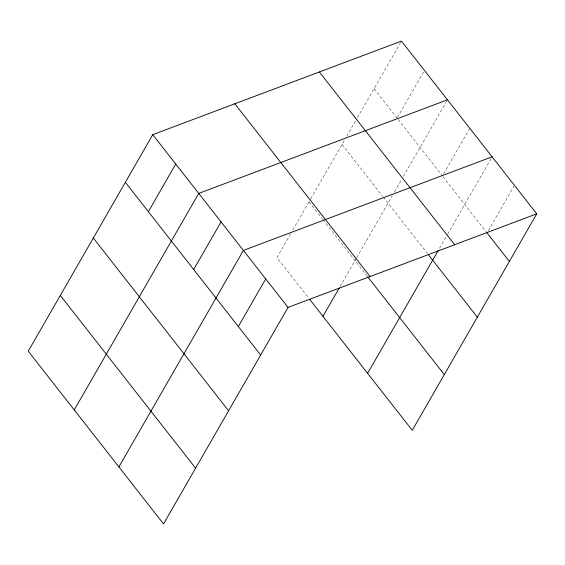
<?xml version="1.0" encoding="UTF-8"?>
<svg xmlns="http://www.w3.org/2000/svg" width="565" height="565" viewBox="0 0 565 565"><rect width="100%" height="100%" fill="white"/><g stroke="black" fill="none" stroke-linecap="round" stroke-linejoin="round"><path stroke-width="0.42" stroke-dasharray="2.83 2.12" d="M290.643 233.804L276.97 257.584L308.525 297.875M292.776 230.089L310.284 199.65M310.708 198.908L344.594 139.979M346.733 136.264L355.703 120.656M357.412 117.682L401.03 41.845M397.513 117.315L423.595 71.96M340.059 286.596L356.282 258.375M356.706 257.64L392.301 195.737M394.441 192.022L401.701 179.388M403.41 176.414L447.459 99.814M443.702 173.667L469.783 128.319M439.514 248.282L447.205 234.906M447.628 234.164L492.108 156.823M488.351 230.675L513.995 186.076M374.079 88.705L397.075 118.071M398.148 119.434L442.402 175.934M442.932 176.619L487.044 232.942M342.03 144.435L382.682 196.338M383.218 197.023L427.359 253.381M309.013 201.853L322.389 218.93M322.919 219.608L367.236 276.193"/><path stroke-width="0.85" d="M152.741 134.675L28.25 351.176L163.539 523.917L288.03 307.416L536.75 213.824L401.461 41.083L152.741 134.675L288.03 307.416M148.362 211.663L175.743 164.041M74.248 409.908L198.739 193.407L447.459 99.814M193.682 269.526L221.063 221.911M118.89 466.909L243.388 250.415L492.108 156.823M238.324 326.535L265.705 278.912M322.968 316.315L339.205 288.079M367.61 373.317L438.228 250.507M536.75 213.824L412.259 430.325L309.599 299.245M487.044 232.942L509.369 261.44M319.387 71.974L454.67 244.709M428.425 254.737L477.319 317.17M234.821 103.791L370.11 276.532M367.773 276.871L444.302 374.595M125.359 182.297L260.649 355.032M93.317 238.027L228.599 410.762M60.3 295.446L195.582 468.18"/></g></svg>
